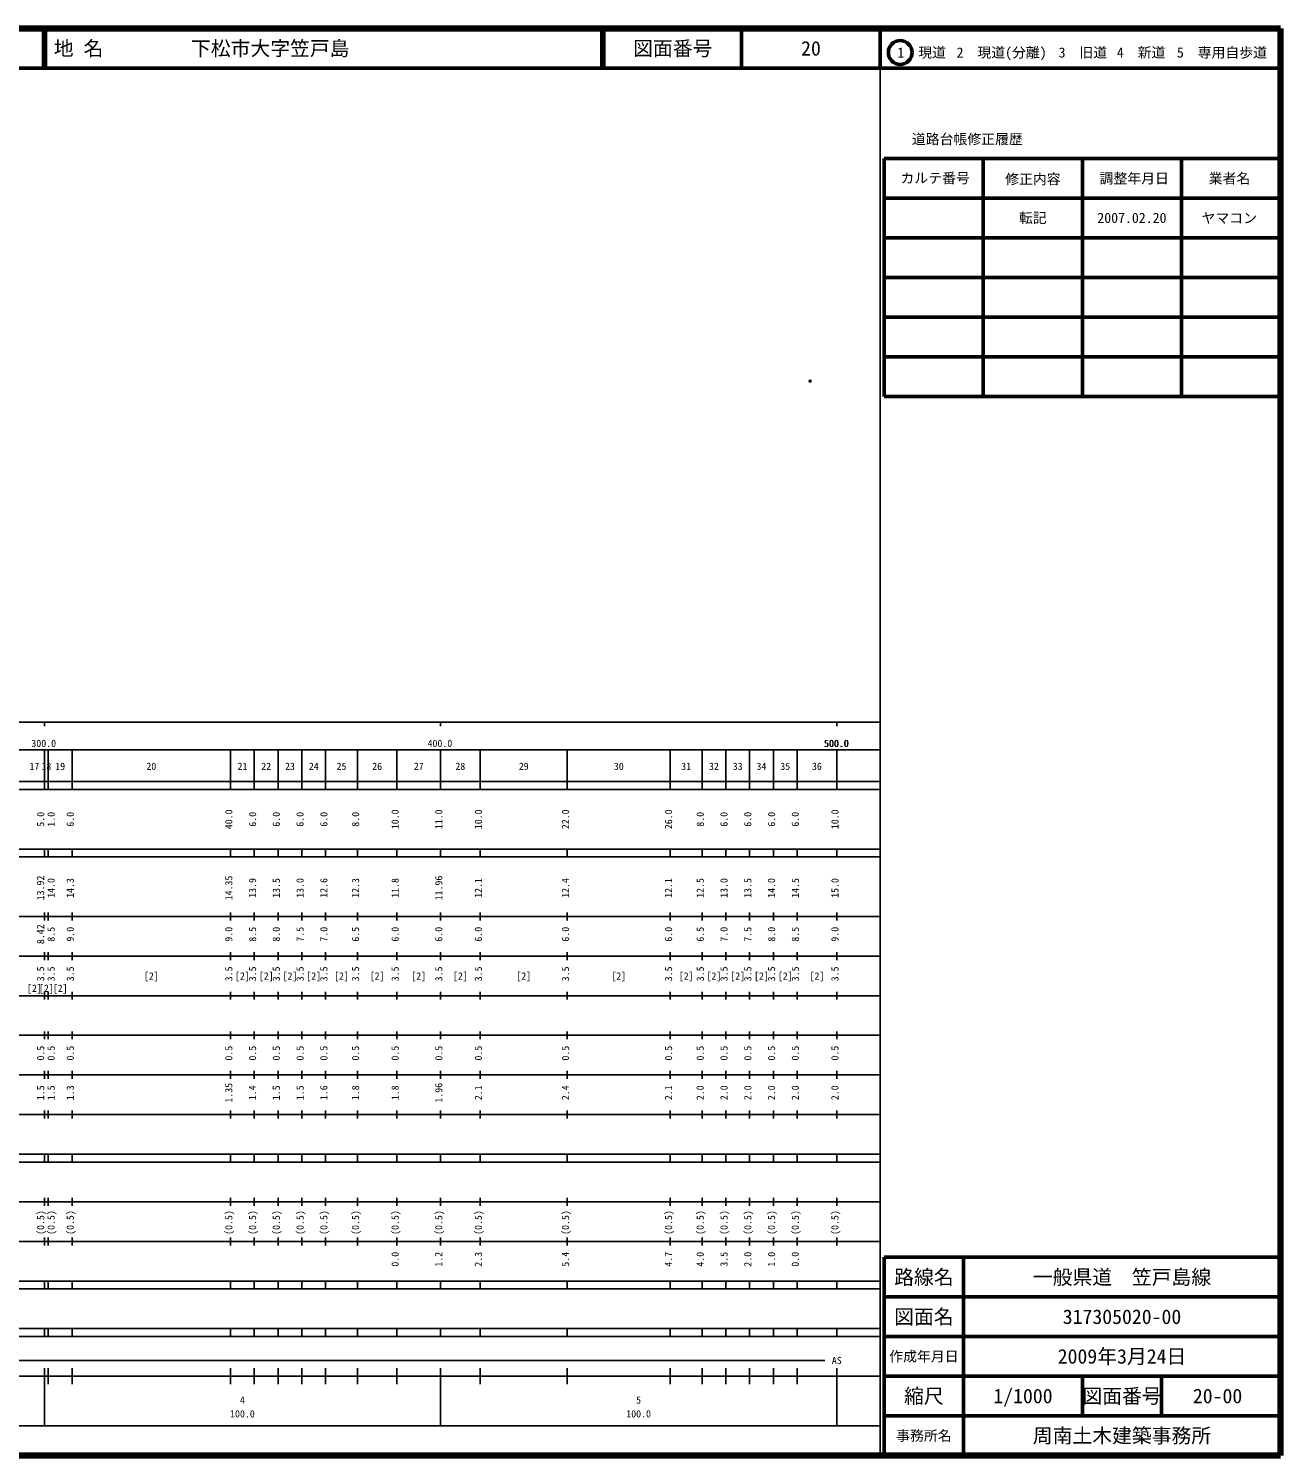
# Model space of a CAD drawing. Units: millimetres on the paper. Extents: x 40 to 680, y 20 to 380.
# Drawn here: x 364 to 680, y 20 to 380 of the extents above; entities that cross this region are included whole.
import ezdxf
from ezdxf.enums import TextEntityAlignment as Align

# ---------------------------------------------------------------- set-up
doc = ezdxf.new("R2010")
doc.units = ezdxf.units.MM
doc.header["$PDMODE"] = 32
doc.header["$PDSIZE"] = 0.5
doc.layers.add('M-OTRS', color=6, linetype='Continuous')
doc.layers.add('M-TTL-TXT', color=7, linetype='Continuous')
for name, color, linetype, lineweight in [('M-TTL', 2, 'Continuous', 140), ('M-TTL-BAND', 7, 'Continuous', 25), ('M-TTL-FRAM', 2, 'Continuous', 50), ('M-TTL-LINE', 7, 'Continuous', 50)]:
    doc.layers.add(name, color=color, linetype=linetype, lineweight=lineweight)
doc.styles.add('ＭＳ ゴシック', font='')
doc.styles.get('ＭＳ ゴシック').set_extended_font_data('MS Gothic')

msp = doc.modelspace()

# ---------------------------------------------------------------- linework, layer by layer
at = {"layer": 'M-OTRS'}
msp.add_point((561.322, 291.057), dxfattribs=at)
at = {"layer": 'M-TTL'}
for p, q in [((680, 380), (40, 380)), ((680, 20), (680, 380)), ((40, 20), (680, 20))]:
    msp.add_line(p, q, dxfattribs=at)
at = {"layer": 'M-TTL-BAND'}
for p, q in [((579, 20), (579, 370)), ((40, 205), (579, 205)), ((368, 205), (368, 204)), ((468, 205), (468, 204)), ((568, 205), (568, 204)), ((68, 198), (579, 198)), ((368, 188), (368, 198)), ((369, 188), (369, 198)), ((375, 188), (375, 198)), ((415, 188), (415, 198)), ((421, 188), (421, 198)), ((427, 188), (427, 198)), ((433, 188), (433, 198)), ((439, 188), (439, 198)), ((447, 188), (447, 198)), ((457, 188), (457, 198)), ((468, 188), (468, 198)), ((478, 188), (478, 198)), ((500, 188), (500, 198)), ((526, 188), (526, 198)), ((534, 188), (534, 198)), ((540, 188), (540, 198)), ((546, 188), (546, 198)), ((552, 188), (552, 198)), ((558, 188), (558, 198)), ((568, 188), (568, 198)), ((40, 190), (579, 190)), ((40, 188), (579, 188)), ((40, 173), (579, 173)), ((368, 171), (368, 173)), ((369, 171), (369, 173)), ((375, 171), (375, 173)), ((415, 171), (415, 173)), ((421, 171), (421, 173)), ((427, 171), (427, 173)), ((433, 171), (433, 173)), ((439, 171), (439, 173)), ((447, 171), (447, 173)), ((457, 171), (457, 173)), ((468, 171), (468, 173)), ((478, 171), (478, 173)), ((500, 171), (500, 173)), ((526, 171), (526, 173)), ((534, 171), (534, 173)), ((540, 171), (540, 173)), ((546, 171), (546, 173)), ((552, 171), (552, 173)), ((558, 171), (558, 173)), ((568, 171), (568, 173)), ((40, 171), (579, 171)), ((40, 156), (579, 156)), ((368, 155), (368, 157)), ((369, 155), (369, 157)), ((375, 155), (375, 157)), ((415, 155), (415, 157)), ((421, 155), (421, 157)), ((427, 155), (427, 157)), ((433, 155), (433, 157)), ((439, 155), (439, 157)), ((447, 155), (447, 157)), ((457, 155), (457, 157)), ((468, 155), (468, 157)), ((478, 155), (478, 157)), ((500, 155), (500, 157)), ((526, 155), (526, 157)), ((534, 155), (534, 157)), ((540, 155), (540, 157)), ((546, 155), (546, 157)), ((552, 155), (552, 157)), ((558, 155), (558, 157)), ((568, 155), (568, 157)), ((46, 146), (579, 146)), ((368, 145), (368, 147)), ((369, 145), (369, 147)), ((375, 145), (375, 147)), ((415, 145), (415, 147)), ((421, 145), (421, 147)), ((427, 145), (427, 147)), ((433, 145), (433, 147)), ((439, 145), (439, 147)), ((447, 145), (447, 147)), ((457, 145), (457, 147)), ((468, 145), (468, 147)), ((478, 145), (478, 147)), ((500, 145), (500, 147)), ((526, 145), (526, 147)), ((534, 145), (534, 147)), ((540, 145), (540, 147)), ((546, 145), (546, 147)), ((552, 145), (552, 147)), ((558, 145), (558, 147)), ((568, 145), (568, 147)), ((368, 135), (368, 137)), ((369, 135), (369, 137)), ((375, 135), (375, 137)), ((415, 135), (415, 137)), ((421, 135), (421, 137)), ((427, 135), (427, 137)), ((433, 135), (433, 137)), ((439, 135), (439, 137)), ((447, 135), (447, 137)), ((457, 135), (457, 137)), ((468, 135), (468, 137)), ((478, 135), (478, 137)), ((500, 135), (500, 137)), ((526, 135), (526, 137)), ((534, 135), (534, 137)), ((540, 135), (540, 137)), ((546, 135), (546, 137)), ((552, 135), (552, 137)), ((558, 135), (558, 137)), ((568, 135), (568, 137)), ((52, 136), (579, 136)), ((46, 126), (579, 126)), ((368, 125), (368, 127)), ((369, 125), (369, 127)), ((375, 125), (375, 127)), ((415, 125), (415, 127)), ((421, 125), (421, 127)), ((427, 125), (427, 127)), ((433, 125), (433, 127)), ((439, 125), (439, 127)), ((447, 125), (447, 127)), ((457, 125), (457, 127)), ((468, 125), (468, 127)), ((478, 125), (478, 127)), ((500, 125), (500, 127)), ((526, 125), (526, 127)), ((534, 125), (534, 127)), ((540, 125), (540, 127)), ((546, 125), (546, 127)), ((552, 125), (552, 127)), ((558, 125), (558, 127)), ((568, 125), (568, 127)), ((52, 116), (579, 116)), ((368, 115), (368, 117)), ((369, 115), (369, 117)), ((375, 115), (375, 117)), ((415, 115), (415, 117)), ((421, 115), (421, 117)), ((427, 115), (427, 117)), ((433, 115), (433, 117)), ((439, 115), (439, 117)), ((447, 115), (447, 117)), ((457, 115), (457, 117)), ((468, 115), (468, 117)), ((478, 115), (478, 117)), ((500, 115), (500, 117)), ((526, 115), (526, 117)), ((534, 115), (534, 117)), ((540, 115), (540, 117)), ((546, 115), (546, 117)), ((552, 115), (552, 117)), ((558, 115), (558, 117)), ((568, 115), (568, 117)), ((46, 106), (579, 106)), ((368, 105), (368, 107)), ((369, 105), (369, 107)), ((375, 105), (375, 107)), ((415, 105), (415, 107)), ((421, 105), (421, 107)), ((427, 105), (427, 107)), ((433, 105), (433, 107)), ((439, 105), (439, 107)), ((447, 105), (447, 107)), ((457, 105), (457, 107)), ((468, 105), (468, 107)), ((478, 105), (478, 107)), ((500, 105), (500, 107)), ((526, 105), (526, 107)), ((534, 105), (534, 107)), ((540, 105), (540, 107)), ((546, 105), (546, 107)), ((552, 105), (552, 107)), ((558, 105), (558, 107)), ((568, 105), (568, 107)), ((40, 96), (579, 96)), ((40, 94), (579, 94)), ((368, 94), (368, 96)), ((369, 94), (369, 96)), ((375, 94), (375, 96)), ((415, 94), (415, 96)), ((421, 94), (421, 96)), ((427, 94), (427, 96)), ((433, 94), (433, 96)), ((439, 94), (439, 96)), ((447, 94), (447, 96)), ((457, 94), (457, 96)), ((468, 94), (468, 96)), ((478, 94), (478, 96)), ((500, 94), (500, 96)), ((526, 94), (526, 96)), ((534, 94), (534, 96)), ((540, 94), (540, 96)), ((546, 94), (546, 96)), ((552, 94), (552, 96)), ((558, 94), (558, 96)), ((568, 94), (568, 96)), ((49, 84), (579, 84)), ((368, 83), (368, 85)), ((369, 83), (369, 85)), ((375, 83), (375, 85)), ((415, 83), (415, 85)), ((421, 83), (421, 85)), ((427, 83), (427, 85)), ((433, 83), (433, 85)), ((439, 83), (439, 85)), ((447, 83), (447, 85)), ((457, 83), (457, 85)), ((468, 83), (468, 85)), ((478, 83), (478, 85)), ((500, 83), (500, 85)), ((526, 83), (526, 85)), ((534, 83), (534, 85)), ((540, 83), (540, 85)), ((546, 83), (546, 85)), ((552, 83), (552, 85)), ((558, 83), (558, 85)), ((568, 83), (568, 85)), ((40, 74), (579, 74)), ((368, 73), (368, 75)), ((369, 73), (369, 75)), ((375, 73), (375, 75)), ((415, 73), (415, 75)), ((421, 73), (421, 75)), ((427, 73), (427, 75)), ((433, 73), (433, 75)), ((439, 73), (439, 75)), ((447, 73), (447, 75)), ((457, 73), (457, 75)), ((468, 73), (468, 75)), ((478, 73), (478, 75)), ((500, 73), (500, 75)), ((526, 73), (526, 75)), ((534, 73), (534, 75)), ((540, 73), (540, 75)), ((546, 73), (546, 75)), ((552, 73), (552, 75)), ((558, 73), (558, 75)), ((568, 73), (568, 75)), ((40, 64), (579, 64)), ((40, 62), (579, 62)), ((368, 62), (368, 64)), ((369, 62), (369, 64)), ((375, 62), (375, 64)), ((415, 62), (415, 64)), ((421, 62), (421, 64)), ((427, 62), (427, 64)), ((433, 62), (433, 64)), ((439, 62), (439, 64)), ((447, 62), (447, 64)), ((457, 62), (457, 64)), ((468, 62), (468, 64)), ((478, 62), (478, 64)), ((500, 62), (500, 64)), ((526, 62), (526, 64)), ((534, 62), (534, 64)), ((540, 62), (540, 64)), ((546, 62), (546, 64)), ((552, 62), (552, 64)), ((558, 62), (558, 64)), ((568, 62), (568, 64)), ((40, 52), (579, 52)), ((368, 50), (368, 52)), ((369, 50), (369, 52)), ((375, 50), (375, 52)), ((415, 50), (415, 52)), ((421, 50), (421, 52)), ((427, 50), (427, 52)), ((433, 50), (433, 52)), ((439, 50), (439, 52)), ((447, 50), (447, 52)), ((457, 50), (457, 52)), ((468, 50), (468, 52)), ((478, 50), (478, 52)), ((500, 50), (500, 52)), ((526, 50), (526, 52)), ((534, 50), (534, 52)), ((540, 50), (540, 52)), ((546, 50), (546, 52)), ((552, 50), (552, 52)), ((558, 50), (558, 52)), ((568, 50), (568, 52)), ((40, 50), (579, 50)), ((71, 44), (565, 44)), ((40, 40), (579, 40)), ((368, 27.5), (368, 42)), ((369, 38), (369, 42)), ((375, 38), (375, 42)), ((415, 38), (415, 42)), ((421, 38), (421, 42)), ((427, 38), (427, 42)), ((433, 38), (433, 42)), ((439, 38), (439, 42)), ((447, 38), (447, 42)), ((457, 38), (457, 42)), ((468, 27.5), (468, 42)), ((478, 38), (478, 42)), ((500, 38), (500, 42)), ((526, 38), (526, 42)), ((534, 38), (534, 42)), ((540, 38), (540, 42)), ((546, 38), (546, 42)), ((552, 38), (552, 42)), ((558, 38), (558, 42)), ((568, 27.5), (568, 42)), ((68, 27.5), (579, 27.5))]:
    msp.add_line(p, q, dxfattribs=at)
at = {"layer": 'M-TTL-FRAM'}
for p, q in [((580, 347.197), (580, 287.197)), ((580, 347.197), (680, 347.197)), ((580, 287.197), (680, 287.197)), ((680, 70), (580, 70)), ((580, 70), (580, 20))]:
    msp.add_line(p, q, dxfattribs=at)
at = {"layer": 'M-TTL-LINE'}
for p, q in [((367.75, 380), (367.75, 370)), ((368.25, 380), (368.25, 370)), ((508.747, 380), (508.747, 370)), ((509.247, 380), (509.247, 370)), ((543.997, 380), (543.997, 370)), ((579, 380), (579, 370)), ((40, 370), (680, 370)), ((605, 347.197), (605, 287.197)), ((630, 347.197), (630, 287.197)), ((655, 347.197), (655, 287.197)), ((580, 337.197), (680, 337.197)), ((580, 327.197), (680, 327.197)), ((580, 317.197), (680, 317.197)), ((580, 307.197), (680, 307.197)), ((580, 297.197), (680, 297.197)), ((600, 70), (600, 20)), ((680, 60), (580, 60)), ((680, 50), (580, 50)), ((680, 40), (580, 40)), ((630, 40), (630, 30)), ((650, 40), (650, 30)), ((680, 30), (580, 30))]:
    msp.add_line(p, q, dxfattribs=at)
msp.add_circle((584.031, 373.958), 3, dxfattribs=at)

# ---------------------------------------------------------------- texts
at = {"layer": 'M-TTL-BAND', "style": 'ＭＳ ゴシック'}
for s, p in [('300.0', (367.844, 198.195)), ('400.0', (467.844, 198.195)), ('500.0', (567.844, 198.195)), ('500.0', (568, 198.195)), ('17', (365.5, 192.405)), ('18', (368.5, 192.405)), ('19', (372, 192.405)), ('20', (395, 192.405)), ('21', (418, 192.405)), ('22', (424, 192.405)), ('23', (430, 192.405)), ('24', (436, 192.405)), ('25', (443, 192.405)), ('26', (452, 192.405)), ('27', (462.5, 192.405)), ('28', (473, 192.405)), ('29', (489, 192.405)), ('30', (513, 192.405)), ('31', (530, 192.405)), ('32', (537, 192.405)), ('33', (543, 192.405)), ('34', (549, 192.405)), ('35', (555, 192.405)), ('36', (563, 192.405)), ('[2]', (395, 139.5)), ('[2]', (418, 139.5)), ('[2]', (424, 139.5)), ('[2]', (430, 139.5)), ('[2]', (436, 139.5)), ('[2]', (443, 139.5)), ('[2]', (452, 139.5)), ('[2]', (462.5, 139.5)), ('[2]', (473, 139.5)), ('[2]', (489, 139.5)), ('[2]', (513, 139.5)), ('[2]', (530, 139.5)), ('[2]', (537, 139.5)), ('[2]', (543, 139.5)), ('[2]', (549, 139.5)), ('[2]', (555, 139.5)), ('[2]', (563, 139.5)), ('[2]', (365.5, 136.405)), ('[2]', (368.5, 136.405)), ('[2]', (372, 136.405)), ('AS', (568, 42.5)), ('4', (418, 32.523)), ('5', (518, 32.523)), ('100.0', (418, 29.033)), ('100.0', (518, 29.033))]:
    msp.add_text(s, height=1.833, dxfattribs=at).set_placement(p, align=Align.BOTTOM_CENTER)
for s, p in [('5.0', (368.514, 180.5)), ('1.0', (371.167, 180.5)), ('6.0', (376, 180.5)), ('40.0', (416, 180.5)), ('6.0', (422, 180.5)), ('6.0', (428, 180.5)), ('6.0', (434, 180.5)), ('6.0', (440, 180.5)), ('8.0', (448, 180.5)), ('10.0', (458, 180.5)), ('11.0', (469, 180.5)), ('10.0', (479, 180.5)), ('22.0', (501, 180.5)), ('26.0', (527, 180.5)), ('8.0', (535, 180.5)), ('6.0', (541, 180.5)), ('6.0', (547, 180.5)), ('6.0', (553, 180.5)), ('6.0', (559, 180.5)), ('10.0', (569, 180.5)), ('13.92', (368.514, 163.174)), ('14.35', (416, 163.174)), ('11.96', (469, 163.174)), ('14.0', (371.167, 163.174)), ('14.3', (376, 163.174)), ('13.9', (422, 163.174)), ('13.5', (428, 163.174)), ('13.0', (434, 163.174)), ('12.6', (440, 163.174)), ('12.3', (448, 163.174)), ('11.8', (458, 163.174)), ('12.1', (479, 163.174)), ('12.4', (501, 163.174)), ('12.1', (527, 163.174)), ('12.5', (535, 163.174)), ('13.0', (541, 163.174)), ('13.5', (547, 163.174)), ('14.0', (553, 163.174)), ('14.5', (559, 163.174)), ('15.0', (569, 163.174)), ('8.42', (368.514, 151.5)), ('8.5', (371.167, 151.5)), ('9.0', (376, 151.5)), ('9.0', (416, 151.5)), ('8.5', (422, 151.5)), ('8.0', (428, 151.5)), ('7.5', (434, 151.5)), ('7.0', (440, 151.5)), ('6.5', (448, 151.5)), ('6.0', (458, 151.5)), ('6.0', (469, 151.5)), ('6.0', (479, 151.5)), ('6.0', (501, 151.5)), ('6.0', (527, 151.5)), ('6.5', (535, 151.5)), ('7.0', (541, 151.5)), ('7.5', (547, 151.5)), ('8.0', (553, 151.5)), ('8.5', (559, 151.5)), ('9.0', (569, 151.5)), ('3.5', (368.514, 141.5)), ('3.5', (371.167, 141.5)), ('3.5', (376, 141.5)), ('3.5', (416, 141.5)), ('3.5', (422, 141.5)), ('3.5', (428, 141.5)), ('3.5', (434, 141.5)), ('3.5', (440, 141.5)), ('3.5', (448, 141.5)), ('3.5', (458, 141.5)), ('3.5', (469, 141.5)), ('3.5', (479, 141.5)), ('3.5', (501, 141.5)), ('3.5', (527, 141.5)), ('3.5', (535, 141.5)), ('3.5', (541, 141.5)), ('3.5', (547, 141.5)), ('3.5', (553, 141.5)), ('3.5', (559, 141.5)), ('3.5', (569, 141.5)), ('0.5', (368.514, 121.5)), ('0.5', (371.167, 121.5)), ('0.5', (376, 121.5)), ('0.5', (416, 121.5)), ('0.5', (422, 121.5)), ('0.5', (428, 121.5)), ('0.5', (434, 121.5)), ('0.5', (440, 121.5)), ('0.5', (448, 121.5)), ('0.5', (458, 121.5)), ('0.5', (469, 121.5)), ('0.5', (479, 121.5)), ('0.5', (501, 121.5)), ('0.5', (527, 121.5)), ('0.5', (535, 121.5)), ('0.5', (541, 121.5)), ('0.5', (547, 121.5)), ('0.5', (553, 121.5)), ('0.5', (559, 121.5)), ('0.5', (569, 121.5)), ('1.5', (368.514, 111.5)), ('1.5', (371.167, 111.5)), ('1.3', (376, 111.5)), ('1.35', (416, 111.5)), ('1.4', (422, 111.5)), ('1.5', (428, 111.5)), ('1.5', (434, 111.5)), ('1.6', (440, 111.5)), ('1.8', (448, 111.5)), ('1.8', (458, 111.5)), ('1.96', (469, 111.5)), ('2.1', (479, 111.5)), ('2.4', (501, 111.5)), ('2.1', (527, 111.5)), ('2.0', (535, 111.5)), ('2.0', (541, 111.5)), ('2.0', (547, 111.5)), ('2.0', (553, 111.5)), ('2.0', (559, 111.5)), ('2.0', (569, 111.5)), ('(0.5)', (368.514, 78.764)), ('(0.5)', (371.167, 78.764)), ('(0.5)', (376, 78.764)), ('(0.5)', (416, 78.764)), ('(0.5)', (422, 78.764)), ('(0.5)', (428, 78.764)), ('(0.5)', (434, 78.764)), ('(0.5)', (440, 78.764)), ('(0.5)', (448, 78.764)), ('(0.5)', (458, 78.764)), ('(0.5)', (469, 78.764)), ('(0.5)', (479, 78.764)), ('(0.5)', (501, 78.764)), ('(0.5)', (527, 78.764)), ('(0.5)', (535, 78.764)), ('(0.5)', (541, 78.764)), ('(0.5)', (547, 78.764)), ('(0.5)', (553, 78.764)), ('(0.5)', (559, 78.764)), ('(0.5)', (569, 78.764)), ('0.0', (458, 69.5)), ('1.2', (469, 69.5)), ('2.3', (479, 69.5)), ('5.4', (501, 69.5)), ('4.7', (527, 69.5)), ('4.0', (535, 69.5)), ('3.5', (541, 69.5)), ('2.0', (547, 69.5)), ('1.0', (553, 69.5)), ('0.0', (559, 69.5))]:
    msp.add_text(s, height=1.833, rotation=90, dxfattribs=at).set_placement(p, align=Align.BOTTOM_CENTER)
at = {"layer": 'M-TTL-TXT', "style": 'ＭＳ ゴシック'}
for s, p in [('地 名', (370.38, 375)), ('下松市大字笠戸島', (405.024, 375))]:
    msp.add_text(s, height=3.666, dxfattribs=at).set_placement(p, align=Align.MIDDLE_LEFT)
for s, height, p in [('図面番号', 3.666, (526.622, 375)), ('20', 3.666, (561.497, 375)), ('1\u3000現道', 2.566, (589.448, 373.958)), ('2\u3000現道(分離)', 2.566, (609.619, 373.958)), ('3\u3000旧道', 2.566, (630.121, 373.958)), ('4\u3000新道', 2.566, (644.824, 373.958)), ('5\u3000専用自歩道', 2.566, (665.228, 373.958)), ('道路台帳修正履歴', 2.566, (600.968, 352.113)), ('カルテ番号', 2.566, (592.839, 342.277)), ('修正内容', 2.566, (617.509, 342.023)), ('調整年月日', 2.566, (643.089, 342.197)), ('業者名', 2.566, (667.134, 342.197)), ('転記', 2.566, (617.5, 332.245)), ('2007.02.20', 2.566, (642.5, 332.245)), ('ヤマコン', 2.566, (667.077, 332.189)), ('路線名', 3.666, (590, 65)), ('路線名', 3.666, (590, 65)), ('一般県道\u3000笠戸島線', 3.666, (640, 65)), ('図面名', 3.666, (590, 55)), ('図面名', 3.666, (590, 55)), ('317305020-00', 3.666, (640, 55)), ('2009年3月24日', 3.666, (640, 45)), ('作成年月日', 2.566, (590, 45)), ('作成年月日', 2.566, (590, 45)), ('縮尺', 3.666, (590, 35)), ('縮尺', 3.666, (590, 35)), ('1/1000', 3.666, (615, 35)), ('図面番号', 3.666, (640, 35)), ('図面番号', 3.666, (640, 35)), ('20-00', 3.666, (664.125, 35)), ('事務所名', 2.566, (590, 25)), ('事務所名', 2.566, (590, 25)), ('周南土木建築事務所', 3.666, (640, 25))]:
    msp.add_text(s, height=height, dxfattribs=at).set_placement(p, align=Align.MIDDLE_CENTER)

doc.saveas('drawing.dxf')
